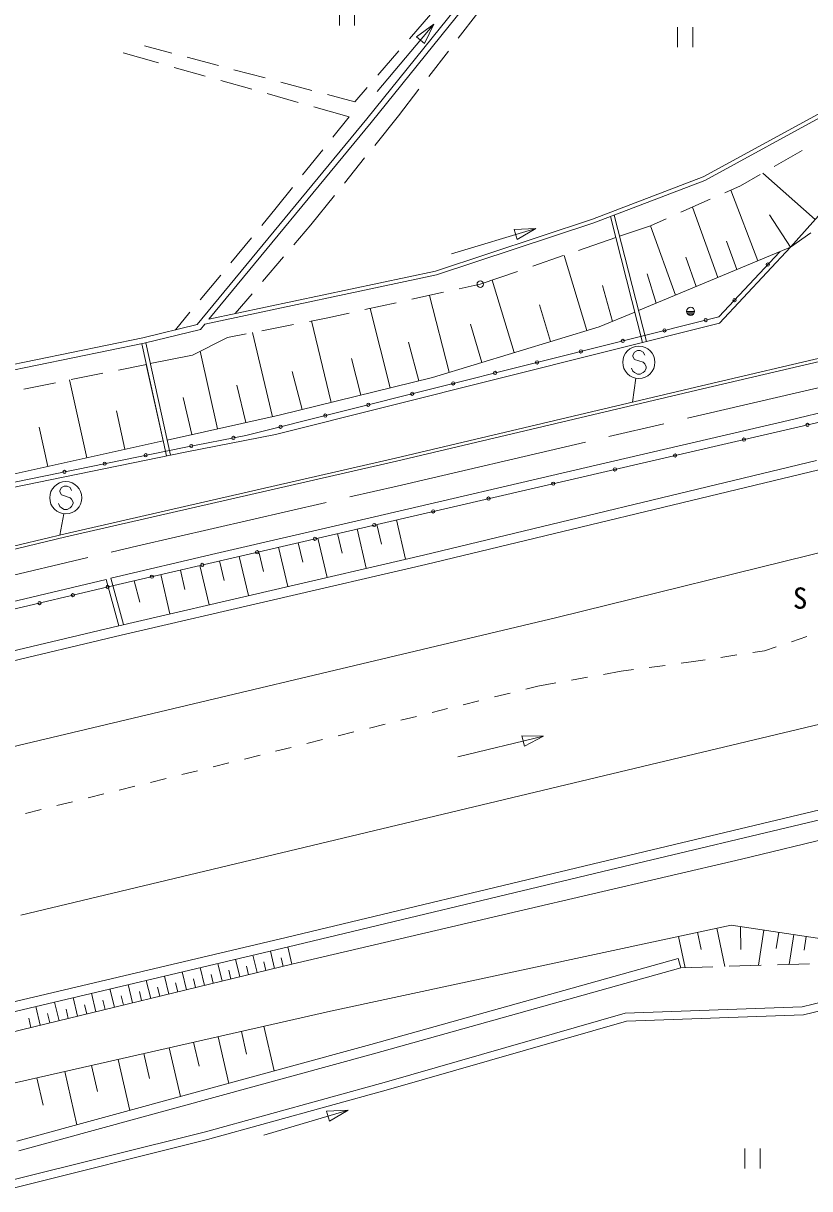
# Model space of a CAD drawing. Units: millimetres, scale not verified. Extents: x 40000 to 680000, y 20000 to 380000.
# Drawn here: x 472017 to 520829, y 247782 to 320159 of the extents above; entities that cross this region are included whole.
import ezdxf
from ezdxf.enums import TextEntityAlignment as Align

# ---------------------------------------------------------------- set-up
doc = ezdxf.new("R2010")
doc.units = ezdxf.units.MM
doc.header["$LTSCALE"] = 1000
doc.linetypes.add('CHAIN', pattern=[18.5, 12, -1.5, 3.5, -1.5])
for name, color, linetype, lineweight in [('M-BGD', 7, 'Continuous', 13), ('M-BMK', 2, 'CHAIN', 13), ('M-STR-STRC', 7, 'Continuous', 13)]:
    doc.layers.add(name, color=color, linetype=linetype, lineweight=lineweight)
doc.styles.add('ＭＳ ゴシック', font='')
doc.styles.get('ＭＳ ゴシック').set_extended_font_data('MS Gothic')

# ---------------------------------------------------------------- blocks, each defined once
blk = doc.blocks.new('防犯灯')
at = {"color": 7, "linetype": 'Continuous', "lineweight": 13}
for p, q in [((-0.6, 0), (0.6, 0)), ((0.566, -0.2), (-0.566, -0.2)), ((-0.447, -0.4), (0.447, -0.4))]:
    blk.add_line(p, q, dxfattribs=at)
blk.add_circle((0, 0), 0.6, dxfattribs=at)
blk = doc.blocks.new('田')
at = {"color": 7, "linetype": 'Continuous', "lineweight": 13}
for p, q in [((-0.75, 1), (-0.75, -1)), ((0.75, -1), (0.75, 1))]:
    blk.add_line(p, q, dxfattribs=at)

msp = doc.modelspace()

# ---------------------------------------------------------------- linework, layer by layer
at = {"layer": 'M-BGD'}
for p, q in [((493339, 314223), (503901, 327349)), ((493611, 314002), (504174, 327130)), ((495979, 319201), (497287, 320714)), ((499018, 319231), (500239, 320815)), ((493987, 315928), (497507, 320105)), ((497507, 320105), (496423, 319317)), ((497507, 320105), (496914, 318903)), ((496914, 318903), (496423, 319317)), ((479529, 318767), (481229, 318313)), ((480418, 317697), (478217, 318319)), ((482195, 318055), (484127, 317539)), ((494017, 316931), (495325, 318444)), ((497187, 316855), (498408, 318439)), ((483305, 316881), (481380, 317425)), ((485093, 317280), (487026, 316764)), ((486192, 316065), (484267, 316609)), ((487992, 316506), (489924, 315990)), ((489079, 315248), (487154, 315792)), ((490890, 315732), (492589, 315278)), ((492589, 315278), (493364, 316174)), ((495297, 314403), (496576, 316063)), ((492241, 314354), (490041, 314976)), ((514214, 310625), (522045, 314889)), ((482814, 301461), (493339, 314223)), ((491226, 313083), (492241, 314354)), ((493830, 312579), (495297, 314403)), ((514319, 310397), (522131, 314651)), ((519643, 306247), (526978, 314536)), ((483533, 301783), (493611, 314002)), ((489353, 310740), (490601, 312302)), ((518627, 311264), (520360, 312262)), ((491950, 310241), (493204, 311799)), ((507357, 307998), (514214, 310625)), ((516542, 310064), (517761, 310765)), ((521179, 307982), (517926, 310861)), ((487713, 308689), (488728, 309959)), ((507441, 307762), (514319, 310397)), ((515570, 309634), (516542, 310064)), ((517605, 305399), (515938, 309797)), ((489857, 307637), (491324, 309461)), ((512826, 308422), (514656, 309230)), ((486819, 307606), (487713, 308689)), ((515128, 304369), (513551, 308742)), ((488811, 306408), (489857, 307637)), ((497603, 304774), (507357, 307998)), ((497669, 304532), (507441, 307762)), ((510447, 300329), (508467, 308155)), ((510690, 300390), (508702, 308246)), ((510940, 307589), (511912, 308018)), ((519643, 306247), (518343, 308270)), ((498590, 305852), (503826, 307410)), ((503826, 307410), (502487, 307347)), ((502670, 306731), (502487, 307347)), ((503826, 307410), (502670, 306731)), ((509034, 306933), (510940, 307589)), ((510940, 307589), (512500, 303276)), ((520909, 307151), (519643, 306247)), ((484908, 305293), (486182, 306835)), ((506481, 306055), (508797, 306852)), ((510202, 302320), (519643, 306247)), ((515227, 301529), (519643, 306247)), ((515666, 306626), (516316, 304863)), ((486868, 304123), (488163, 305646)), ((503644, 305079), (505535, 305730)), ((506996, 301072), (505582, 305746)), ((513141, 305633), (513783, 303810)), ((515195, 301933), (518970, 305967)), ((483533, 301783), (497603, 304774)), ((500382, 303957), (502698, 304754)), ((482998, 302981), (484271, 304522)), ((483277, 301473), (497669, 304532)), ((502491, 299709), (501128, 304214)), ((510736, 304599), (511291, 302773)), ((485174, 302132), (486220, 303361)), ((496143, 303023), (498096, 303454)), ((497227, 303262), (498445, 298485)), ((499072, 303669), (500382, 303957)), ((507960, 303874), (508592, 301650)), ((493213, 302378), (495166, 302808)), ((504744, 300391), (504049, 302685)), ((481467, 301127), (482361, 302210)), ((485838, 294563), (515195, 301933)), ((489773, 301648), (490926, 301874)), ((490926, 301874), (492236, 302163)), ((493546, 302451), (494789, 297522)), ((507755, 301302), (509968, 302223)), ((479445, 300626), (482814, 301461)), ((479522, 300285), (483010, 301149)), ((483010, 301149), (483277, 301473)), ((486829, 301070), (488792, 301455)), ((487676, 294612), (515227, 301529)), ((489906, 301674), (491131, 296617)), ((497409, 298171), (507755, 301302)), ((499780, 301479), (500474, 299099)), ((470589, 298807), (479445, 300626)), ((482518, 299548), (484694, 300651)), ((484694, 300651), (485848, 300878)), ((486233, 300953), (487479, 295723)), ((514122, 297650), (526236, 300492)), ((470654, 298464), (479522, 300285)), ((479375, 300249), (480906, 293291)), ((479618, 300309), (481151, 293342)), ((482989, 299787), (484079, 294972)), ((495924, 300346), (496569, 297963)), ((514168, 297456), (526283, 300297)), ((477929, 298624), (479656, 298972)), ((480700, 294226), (479652, 298971)), ((479901, 299021), (482518, 299548)), ((492386, 299352), (492970, 297072)), ((519494, 295489), (534763, 299172)), ((474988, 298032), (476948, 298427)), ((488708, 298537), (489316, 296167)), ((472047, 297440), (474007, 297834)), ((475955, 293177), (474887, 298012)), ((485269, 297682), (485826, 295358)), ((487897, 295816), (497409, 298171)), ((495128, 293159), (514122, 297650)), ((520716, 295223), (533029, 298160)), ((481930, 296917), (482472, 294617)), ((495173, 292964), (514168, 297456)), ((478328, 293701), (477799, 296096)), ((480945, 294280), (487897, 295816)), ((506965, 292571), (519494, 295489)), ((473538, 292643), (472999, 295083)), ((482061, 293528), (487676, 294612)), ((496216, 289559), (520716, 295223)), ((469679, 291790), (480700, 294226)), ((482002, 293822), (485838, 294563)), ((469703, 291299), (482002, 293822)), ((469756, 291004), (482061, 293528)), ((474606, 288455), (495128, 293159)), ((474652, 288260), (495173, 292964)), ((493806, 289511), (506965, 292571)), ((496865, 287137), (521261, 293011)), ((497003, 286553), (521402, 292428)), ((505124, 283261), (534975, 290607)), ((477627, 285244), (496216, 289559)), ((483966, 287222), (493806, 289511)), ((493962, 289036), (494245, 287816)), ((495182, 289319), (495749, 286878)), ((465821, 286357), (474606, 288455)), ((465866, 286162), (474652, 288260)), ((490302, 288186), (490868, 285746)), ((491522, 288469), (491805, 287249)), ((492742, 288753), (493308, 286312)), ((487862, 287620), (488429, 285180)), ((489082, 287903), (489365, 286683)), ((477452, 285689), (483966, 287222)), ((477944, 282749), (496865, 287137)), ((484204, 286771), (484487, 285551)), ((485423, 287054), (485989, 284615)), ((486643, 287337), (486926, 286117)), ((478082, 282165), (497003, 286553)), ((480546, 285922), (481112, 283483)), ((481765, 286205), (482048, 284986)), ((482984, 286488), (483550, 284049)), ((466616, 283121), (477162, 285609)), ((466726, 282660), (477627, 285244)), ((477162, 285609), (477944, 282749)), ((477452, 285689), (478237, 282817)), ((479259, 284204), (478905, 285541)), ((452971, 270877), (505124, 283261)), ((467047, 280148), (477944, 282749)), ((467187, 279564), (478082, 282165)), ((519702, 281754), (520650, 282070)), ((515321, 280778), (516310, 280930)), ((517298, 281082), (518017, 281192)), ((518017, 281192), (518753, 281438)), ((510875, 280153), (511866, 280284)), ((511395, 274236), (538742, 280744)), ((512858, 280415), (513614, 280515)), ((513614, 280515), (514333, 280626)), ((506053, 279368), (507037, 279545)), ((508021, 279723), (509127, 279922)), ((509127, 279922), (509884, 280022)), ((503209, 278804), (503962, 278991)), ((503962, 278991), (505068, 279190)), ((499327, 277840), (500297, 278081)), ((501268, 278322), (502238, 278563)), ((497386, 277358), (498356, 277599)), ((493504, 276393), (494474, 276634)), ((495445, 276875), (496415, 277117)), ((491563, 275911), (492533, 276152)), ((498998, 274604), (504307, 275891)), ((504307, 275891), (502967, 275897)), ((503118, 275273), (502967, 275897)), ((504307, 275891), (503118, 275273)), ((487681, 274947), (488651, 275188)), ((489622, 275429), (490592, 275670)), ((485740, 274465), (486710, 274706)), ((507846, 268061), (534406, 274410)), ((471858, 264776), (511395, 274236)), ((481858, 273501), (482828, 273742)), ((483799, 273983), (484769, 274224)), ((507985, 267477), (534552, 273828)), ((479917, 273019), (480887, 273260)), ((476034, 272055), (477005, 272296)), ((477975, 272537), (478946, 272778)), ((474093, 271572), (475064, 271814)), ((472152, 271090), (473123, 271331)), ((527568, 270902), (516596, 268239)), ((488331, 263387), (507846, 268061)), ((516596, 268239), (502761, 265008)), ((488470, 262803), (507985, 267477)), ((502761, 265008), (488690, 261720)), ((515961, 264156), (491081, 258811)), ((513871, 263707), (514103, 262627)), ((515059, 263962), (515569, 261586)), ((529816, 262049), (515961, 264156)), ((516546, 262637), (516535, 264069)), ((517986, 263848), (517652, 261654)), ((518912, 263707), (518758, 262696)), ((519837, 263567), (519555, 261716)), ((468306, 258660), (488331, 263387)), ((468443, 258076), (488470, 262803)), ((488690, 261720), (488430, 262794)), ((512683, 263452), (513101, 261506)), ((520618, 263448), (520488, 262595)), ((485451, 260935), (485186, 262028)), ((486537, 261199), (486274, 262285)), ((487617, 261460), (487355, 262540)), ((488154, 261590), (488023, 262129)), ((493588, 256738), (512670, 262075)), ((512831, 261497), (512670, 262075)), ((488690, 261720), (468657, 256867)), ((483259, 260405), (482991, 261510)), ((484358, 260671), (484092, 261770)), ((484904, 260803), (484772, 261351)), ((485994, 261067), (485862, 261612)), ((487077, 261329), (486946, 261871)), ((493748, 256160), (512831, 261497)), ((512831, 261497), (514827, 261562)), ((515826, 261595), (517825, 261660)), ((518825, 261692), (520824, 261757)), ((520369, 259079), (531147, 261654)), ((479923, 259596), (479651, 260721)), ((481042, 259867), (480771, 260986)), ((481598, 260002), (481463, 260560)), ((482154, 260137), (481884, 261249)), ((482706, 260271), (482572, 260825)), ((483809, 260538), (483675, 261089)), ((520437, 258581), (531264, 261167)), ((476528, 258774), (476251, 259919)), ((477667, 259050), (477391, 260188)), ((478798, 259324), (478524, 260455)), ((479361, 259460), (479224, 260024)), ((480483, 259732), (480347, 260293)), ((474232, 258217), (473951, 259376)), ((475384, 258496), (475105, 259648)), ((475956, 258635), (475817, 259209)), ((477098, 258912), (476959, 259483)), ((478233, 259187), (478095, 259754)), ((491081, 258811), (471134, 254269)), ((473073, 257937), (472791, 259102)), ((473653, 258077), (473512, 258658)), ((474808, 258357), (474668, 258934)), ((494556, 254428), (509373, 258678)), ((509373, 258678), (520369, 259079)), ((509453, 258180), (520437, 258581)), ((472491, 257796), (472349, 258380)), ((487590, 255097), (486945, 257870)), ((494692, 253947), (509453, 258180)), ((484104, 257223), (484764, 254323)), ((485553, 257553), (485876, 256134)), ((471623, 250726), (493588, 256738)), ((481073, 256532), (481764, 253502)), ((482589, 256877), (482926, 255395)), ((471743, 250137), (493748, 256160)), ((477906, 255811), (478627, 252643)), ((479490, 256172), (479842, 254622)), ((474595, 255057), (475349, 251746)), ((476250, 255434), (476619, 253814)), ((472865, 254663), (473250, 252970)), ((483332, 251312), (494556, 254428)), ((483460, 250829), (494692, 253947)), ((486939, 251112), (492180, 252650)), ((492180, 252650), (490841, 252592)), ((492180, 252650), (491022, 251975)), ((491022, 251975), (490841, 252592)), ((471127, 248275), (483332, 251312)), ((471216, 247782), (483460, 250829))]:
    msp.add_line(p, q, dxfattribs=at)
for centre, radius in [((518228, 305174), 100), ((500382, 303957), 200), ((516165, 302971), 100), ((514374, 301727), 100), ((511817, 301085), 100), ((509231, 300436), 100), ((506626, 299782), 100), ((503905, 299099), 100), ((501302, 298445), 100), ((498699, 297791), 100), ((496155, 297153), 100), ((493433, 296469), 100), ((490763, 295799), 100), ((520692, 295217), 100), ((487986, 295102), 100), ((482448, 293908), 100), ((485058, 294412), 100), ((516750, 294306), 100), ((479613, 293332), 100), ((512471, 293317), 100), ((477065, 292810), 100), ((508738, 292454), 100), ((474572, 292298), 100), ((504913, 291570), 100), ((500896, 290641), 100), ((497456, 289846), 100), ((493798, 288998), 100), ((490121, 288144), 100), ((486526, 287310), 100), ((483126, 286521), 100), ((479997, 285794), 100), ((477251, 285155), 100), ((475094, 284644), 100), ((473022, 284153), 100)]:
    msp.add_circle(centre, radius, dxfattribs=at)
at = {"layer": 'M-BMK'}
msp.add_lwpolyline([(464338, 284224), (479123, 287708), (495225, 291420), (522239, 297727), (540353, 302065), (549149, 304376), (555500, 306225), (559899, 308168)], dxfattribs=at)
at = {"layer": 'M-STR-STRC'}
for p, q in [((509952, 299740), (509861, 299559)), ((510134, 299831), (509952, 299740)), ((510315, 299831), (510134, 299831)), ((510497, 299740), (510315, 299831)), ((510588, 299559), (510497, 299740)), ((509861, 299559), (509861, 299468)), ((509861, 299468), (509952, 299286)), ((509952, 299286), (510497, 299104)), ((510497, 299104), (510588, 299013)), ((510588, 299013), (510679, 298831)), ((509861, 298559), (509770, 298740)), ((509952, 298468), (509861, 298559)), ((510134, 298377), (509952, 298468)), ((510315, 298377), (510134, 298377)), ((510497, 298468), (510315, 298377)), ((510588, 298559), (510497, 298468)), ((510679, 298740), (510588, 298559)), ((510679, 298831), (510679, 298740)), ((509837, 296637), (510042, 298121)), ((474381, 291330), (474290, 291149)), ((474290, 291149), (474290, 291058)), ((474290, 291058), (474381, 290876)), ((474562, 291421), (474381, 291330)), ((474744, 291421), (474562, 291421)), ((474926, 291330), (474744, 291421)), ((475017, 291149), (474926, 291330)), ((474290, 290149), (474199, 290330)), ((474381, 290876), (474926, 290694)), ((474926, 290694), (475017, 290603)), ((475017, 290603), (475108, 290421)), ((475108, 290330), (475017, 290149)), ((475108, 290421), (475108, 290330)), ((474277, 288376), (474525, 289702)), ((474381, 290058), (474290, 290149)), ((474562, 289967), (474381, 290058)), ((474744, 289967), (474562, 289967)), ((474926, 290058), (474744, 289967)), ((475017, 290149), (474926, 290058))]:
    msp.add_line(p, q, dxfattribs=at)
for centre in [(510224, 299104), (474653, 290694)]:
    msp.add_circle(centre, 1000, dxfattribs=at)

# ---------------------------------------------------------------- block references
at = {"layer": 'M-BGD'}
for name, p, xscale, yscale in [('田', (492102, 320639), 625, 625), ('田', (513101, 319297), 625, 625), ('防犯灯', (513437, 302270), 416.6667, 416.6667), ('田', (517277, 249659), 625, 625)]:
    msp.add_blockref(name, p, dxfattribs=dict(at, xscale=xscale, yscale=yscale))

# ---------------------------------------------------------------- texts
at = {"layer": 'M-BGD', "style": 'ＭＳ ゴシック'}
msp.add_text('S', height=1320, dxfattribs=at).set_placement((520236, 284463), align=Align.MIDDLE_CENTER)

doc.saveas('drawing.dxf')
